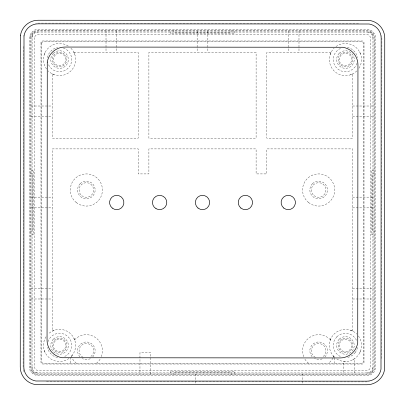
<?xml version="1.0" encoding="UTF-8"?>
<svg xmlns="http://www.w3.org/2000/svg" width="405" height="405" viewBox="0 0 405 405"><rect width="100%" height="100%" fill="white"/><g stroke="black" fill="none" stroke-linecap="round" stroke-linejoin="round"><path stroke-width="0.3" stroke-dasharray="2.02 1.52" d="M23.287 46.514L23.11 366.884A15.01 15.01 0 0 0 23.293 369.228M381.712 358.486L381.89 38.116A15.01 15.01 0 0 0 381.707 35.772M44.266 54.589L45.228 52.26M47.987 341.678C49.182 338.033 52.149 335.067 55.799 333.867A12.17 12.17 0 0 1 63.322 333.867C66.967 335.067 69.933 338.033 71.133 341.678A12.17 12.17 0 0 1 71.133 349.201C69.938 352.831 66.997 355.798 63.367 356.992M330.146 54.589L331.113 52.26M357.013 63.322L355.312 66.668M330.146 340.473L331.113 338.14M333.209 357.524L333.69 356.365L332.429 354.891M359.772 352.74L360.733 350.411M332.966 358.101L331.649 360.253L328.683 363.305M355.312 352.547L357.013 349.201A12.17 12.17 0 0 0 357.463 347.343M74.606 339.876L74.991 339.43A16.079 16.079 0 0 1 101.215 356.957M72.571 354.891L70.931 356.81A16.079 16.079 0 0 0 70.931 334.069A16.079 16.079 0 0 0 48.19 334.069M92.72 356.891L93.489 355.985A8.814 8.814 0 0 0 93.489 345.622L91.54 343.668A8.814 8.814 0 0 0 81.177 343.668L79.228 345.622A8.814 8.814 0 0 0 79.228 355.985L80.129 357.033M355.286 66.714L352.593 69.402L349.201 71.133A12.17 12.17 0 0 1 341.678 71.133C338.053 69.938 335.072 67.012 333.887 63.367A12.17 12.17 0 0 1 333.867 55.799C335.046 52.164 337.998 49.192 341.633 48.008M336.803 336.879L334.596 339.916L333.867 341.678A12.17 12.17 0 0 0 333.867 349.201C335.051 352.856 338.038 355.813 341.678 357.013M324.871 357.033L325.772 355.985A8.814 8.814 0 0 0 325.772 345.622L323.823 343.668A8.814 8.814 0 0 0 313.46 343.668L311.511 345.622A8.814 8.814 0 0 0 311.511 355.985L312.554 357.159M355.286 352.593L352.633 355.251L349.201 357.013A12.17 12.17 0 0 1 347.343 357.458M96.42 363.29L97.732 362.171A16.079 16.079 0 0 0 100.688 358.101M336.839 336.839L338.286 335.598L341.678 333.867A12.17 12.17 0 0 1 349.201 333.867C352.831 335.057 355.808 337.998 356.992 341.633M352.74 359.772L354.375 358.769L354.375 374.028M350.411 74.854L352.74 73.887M52.26 331.113L54.589 330.146M358.486 23.287L38.116 23.11A15.01 15.01 0 0 0 35.772 23.293M73.953 52.412L138.176 52.412L138.176 138.176L52.412 138.176L52.412 73.953M331.047 52.412L266.824 52.412L266.824 138.176L352.588 138.176L352.588 73.953M31.038 106.014L52.412 106.014M352.588 106.014L374.012 106.014M31.038 116.736L52.412 116.736M352.588 116.736L374.007 116.736M31.023 170.338L33.828 170.338L33.828 234.662L31.008 234.662M373.992 170.338L371.172 170.338L371.172 234.662L373.977 234.662M30.314 173.912L32.577 173.912L32.577 231.088L30.294 231.088M374.706 173.912L372.423 173.912L372.423 231.088L374.686 231.088M31.018 197.139L52.412 197.139M352.588 197.139L373.987 197.139M31.013 207.861L52.412 207.861M352.588 207.861L373.982 207.861M30.993 288.264L52.412 288.264M352.588 288.264L373.962 288.264M30.988 298.986L52.412 298.986M352.588 298.986L373.962 298.986M46.514 381.712L366.884 381.89A15.01 15.01 0 0 0 369.228 381.707M345.44 361.523L343.653 361.382L343.653 374.023M63.322 47.987C66.967 49.167 69.949 52.149 71.133 55.799A12.17 12.17 0 0 1 71.133 63.322C69.949 66.952 66.997 69.923 63.367 71.113A12.17 12.17 0 0 1 55.799 71.133C52.169 69.949 49.187 67.002 48.008 63.367M52.26 73.887L54.589 74.854M350.411 330.146L352.74 331.113M333.69 356.365L334.722 357.367M308.595 363.305L307.268 362.171A16.079 16.079 0 0 1 304.611 358.658M76.297 363.29L73.351 360.253L71.31 356.365M330.394 339.876L330.009 339.43A16.079 16.079 0 0 0 304.039 357.534M359.772 52.26L360.733 54.589M73.887 52.26L74.854 54.589M73.887 338.14L74.854 340.473M44.266 350.411L45.228 352.74M352.588 331.047L352.588 148.898L266.824 148.898L266.824 173.912L256.102 173.912L256.102 148.898L148.898 148.898L148.898 173.912L138.176 173.912L138.176 148.898L52.412 148.898L52.412 331.047M334.722 357.959L334.722 363.305M302.56 374.012L302.56 383.449M298.986 31.038L298.986 52.412M288.264 31.038L288.264 52.412M234.662 31.023L234.662 33.828L170.338 33.828L170.338 31.008M234.662 373.992L234.662 371.172L170.338 371.172L170.338 373.977M231.088 30.314L231.088 32.577L173.912 32.577L173.912 30.294M231.088 374.706L231.088 372.423L173.912 372.423L173.912 374.686M207.861 31.018L207.861 52.412M197.139 31.013L197.139 52.412M195.352 373.982L195.352 384.011M150.685 373.972L150.685 352.588L139.963 352.588L139.963 373.967M116.736 30.993L116.736 52.412M106.014 30.988L106.014 52.412M70.278 357.367L70.278 363.29M57.657 357.463A12.17 12.17 0 0 1 55.799 357.013C52.149 355.818 49.182 352.851 47.987 349.201A12.17 12.17 0 0 1 47.537 347.343M37.169 372.883A6.075 6.075 0 0 1 32.041 366.884M47.537 57.657A12.17 12.17 0 0 1 47.987 55.799C49.167 52.144 52.154 49.187 55.799 47.987A12.17 12.17 0 0 1 57.657 47.537M32.116 37.169A6.075 6.075 0 0 1 38.116 32.041M372.883 367.831A6.075 6.075 0 0 1 366.884 372.959M347.343 47.542A12.17 12.17 0 0 1 349.201 47.987C352.856 49.177 355.818 52.149 357.013 55.799A12.17 12.17 0 0 1 357.458 57.657M367.831 32.116A6.075 6.075 0 0 1 372.959 38.116M23.844 371.522A15.01 15.01 0 0 1 23.399 369.811M69.012 358.45A16.079 16.079 0 0 1 46.19 336.504M90.361 358.658A8.814 8.814 0 0 1 82.357 358.658M83.035 357.326A7.325 7.325 0 0 1 80.433 346.498A7.325 7.325 0 0 1 91.54 345.622A7.325 7.325 0 0 1 90.664 356.729M70.931 48.19A16.079 16.079 0 0 1 70.931 70.931A16.079 16.079 0 0 1 48.19 70.931M46.55 69.012A16.079 16.079 0 0 1 68.496 46.19M358.45 335.988A16.079 16.079 0 0 1 336.504 358.81M334.069 356.81A16.079 16.079 0 0 1 334.069 334.069A16.079 16.079 0 0 1 356.81 334.069M322.223 358.855A8.814 8.814 0 0 1 314.639 358.658M315.313 357.326A7.325 7.325 0 0 1 312.949 346.189A7.325 7.325 0 0 1 324.334 346.189A7.325 7.325 0 0 1 321.965 357.326M335.988 46.55A16.079 16.079 0 0 1 358.81 68.496M356.81 70.931A16.079 16.079 0 0 1 334.069 70.931A16.079 16.079 0 0 1 334.069 48.19M29.433 36.744L29.322 366.884A8.794 8.794 0 0 0 30.284 370.874L32.947 373.997L36.744 375.567L366.884 375.678A8.794 8.794 0 0 0 370.874 374.716L373.997 372.053L375.567 368.256L375.678 38.116A8.794 8.794 0 0 0 374.716 34.126L372.053 31.003L368.256 29.433L38.116 29.322A8.794 8.794 0 0 0 34.126 30.284L31.003 32.947L29.433 36.744M30.355 36.885L30.253 366.884A7.862 7.862 0 0 0 36.885 374.645L366.884 374.746A7.862 7.862 0 0 0 374.645 368.115L374.746 38.116A7.862 7.862 0 0 0 368.115 30.355L38.116 30.253A7.862 7.862 0 0 0 30.355 36.885M31.058 37.002L30.972 366.884A7.148 7.148 0 0 0 37.002 373.942L366.884 374.028A7.148 7.148 0 0 0 373.942 367.998L374.028 38.116A7.148 7.148 0 0 0 367.998 31.058L38.116 30.972A7.148 7.148 0 0 0 31.058 37.002M32.086 35.058L32.041 369.385A3.574 3.574 0 0 0 35.058 372.914L369.385 372.959A3.574 3.574 0 0 0 372.914 369.942L372.959 35.615A3.574 3.574 0 0 0 369.942 32.086L35.615 32.041A3.574 3.574 0 0 0 32.086 35.058M34.587 37.559L34.546 366.884A3.574 3.574 0 0 0 37.559 370.413L366.884 370.453A3.574 3.574 0 0 0 370.413 367.441L370.453 38.116A3.574 3.574 0 0 0 367.441 34.587L38.116 34.546A3.574 3.574 0 0 0 34.587 37.559M40.996 42.484L40.976 362.237A1.787 1.787 0 0 0 42.484 364.004L362.237 364.024A1.787 1.787 0 0 0 364.004 362.516L364.024 42.763A1.787 1.787 0 0 0 362.516 40.996L42.763 40.976A1.787 1.787 0 0 0 40.996 42.484M41.715 43.198L41.69 361.523A1.787 1.787 0 0 0 43.198 363.285L361.523 363.31A1.787 1.787 0 0 0 363.285 361.802L363.31 43.477A1.787 1.787 0 0 0 361.802 41.715L43.477 41.69A1.787 1.787 0 0 0 41.715 43.198M53.328 53.328L52.427 54.376A8.814 8.814 0 0 0 52.427 64.739L54.376 66.688A8.814 8.814 0 0 0 64.739 66.688L66.688 64.739A8.814 8.814 0 0 0 66.688 54.376L64.739 52.427A8.814 8.814 0 0 0 54.376 52.427L53.328 53.328M80.129 183.759L79.228 184.812A8.814 8.814 0 0 0 79.228 195.175L81.177 197.124A8.814 8.814 0 0 0 91.54 197.124L93.489 195.175A8.814 8.814 0 0 0 93.489 184.812L91.54 182.863A8.814 8.814 0 0 0 81.177 182.863L80.129 183.759M53.328 339.208L52.427 340.261A8.814 8.814 0 0 0 52.427 350.624L54.376 352.573A8.814 8.814 0 0 0 64.739 352.573L66.688 350.624A8.814 8.814 0 0 0 66.688 340.261L64.739 338.312A8.814 8.814 0 0 0 54.376 338.312L53.328 339.208M339.208 53.328L338.312 54.376A8.814 8.814 0 0 0 338.312 64.739L340.261 66.688A8.814 8.814 0 0 0 350.624 66.688L352.573 64.739A8.814 8.814 0 0 0 352.573 54.376L350.624 52.427A8.814 8.814 0 0 0 340.261 52.427L339.208 53.328M312.407 183.759L311.511 184.812A8.814 8.814 0 0 0 311.511 195.175L313.46 197.124A8.814 8.814 0 0 0 323.823 197.124L325.772 195.175A8.814 8.814 0 0 0 325.772 184.812L323.823 182.863A8.814 8.814 0 0 0 313.46 182.863L312.407 183.759M339.208 339.208L338.312 340.261A8.814 8.814 0 0 0 338.312 350.624L340.261 352.573A8.814 8.814 0 0 0 350.624 352.573L352.573 350.624A8.814 8.814 0 0 0 352.573 340.261L350.624 338.312A8.814 8.814 0 0 0 340.261 338.312L339.208 339.208M256.102 52.412L148.898 52.412L148.898 138.176L256.102 138.176L256.102 52.412M55.622 350.3A6.252 6.252 0 0 0 65.737 346.422A6.252 6.252 0 0 0 57.318 339.603A6.252 6.252 0 0 0 55.622 350.3M55.622 64.42A6.252 6.252 0 0 0 65.737 60.537A6.252 6.252 0 0 0 57.318 53.718A6.252 6.252 0 0 0 55.622 64.42M342.316 350.857A6.252 6.252 0 0 0 351.697 345.44A6.252 6.252 0 0 0 342.316 340.023A6.252 6.252 0 0 0 342.316 350.857M341.506 64.42A6.252 6.252 0 0 0 351.616 60.537A6.252 6.252 0 0 0 343.202 53.718A6.252 6.252 0 0 0 341.506 64.42M54.948 351.135A7.325 7.325 0 0 0 66.795 346.589A7.325 7.325 0 0 0 56.933 338.6A7.325 7.325 0 0 0 54.948 351.135M76.241 202.49A16.079 16.079 0 0 0 102.242 192.507A16.079 16.079 0 0 0 80.595 174.98A16.079 16.079 0 0 0 76.241 202.49M55.895 65.904A7.325 7.325 0 0 0 66.886 59.56A7.325 7.325 0 0 0 55.895 53.217A7.325 7.325 0 0 0 55.895 65.904M81.749 195.686A7.325 7.325 0 0 0 93.595 191.14A7.325 7.325 0 0 0 83.734 183.151A7.325 7.325 0 0 0 81.749 195.686M340.833 351.135A7.325 7.325 0 0 0 352.679 346.589A7.325 7.325 0 0 0 342.817 338.6A7.325 7.325 0 0 0 340.833 351.135M308.519 202.49A16.079 16.079 0 0 0 334.525 192.507A16.079 16.079 0 0 0 312.878 174.98A16.079 16.079 0 0 0 308.519 202.49M340.833 65.251A7.325 7.325 0 0 0 352.679 60.704A7.325 7.325 0 0 0 342.817 52.721A7.325 7.325 0 0 0 340.833 65.251M314.032 195.686A7.325 7.325 0 0 0 325.873 191.14A7.325 7.325 0 0 0 316.016 183.151A7.325 7.325 0 0 0 314.032 195.686"/><path stroke-width="0.61" d="M20.468 35.321L20.25 366.884A17.866 17.866 0 0 0 35.321 384.532L366.884 384.75A17.866 17.866 0 0 0 384.532 369.679L384.75 38.116A17.866 17.866 0 0 0 369.679 20.468L38.116 20.25A17.866 17.866 0 0 0 20.468 35.321M24.001 35.883L23.824 366.884A14.296 14.296 0 0 0 35.883 380.999L366.884 381.176A14.296 14.296 0 0 0 380.999 369.117L381.176 38.116A14.296 14.296 0 0 0 369.117 24.001L38.116 23.824A14.296 14.296 0 0 0 24.001 35.883M47.274 62.122L47.051 340.078A17.866 17.866 0 0 0 62.122 357.726L340.078 357.949A17.866 17.866 0 0 0 357.726 342.878L357.949 64.921A17.866 17.866 0 0 0 342.878 47.274L64.921 47.051A17.866 17.866 0 0 0 47.274 62.122M112.236 208.054A7.148 7.148 0 0 0 123.793 203.619A7.148 7.148 0 0 0 114.175 195.828A7.148 7.148 0 0 0 112.236 208.054M156.047 208.691A7.148 7.148 0 0 0 166.764 202.5A7.148 7.148 0 0 0 156.047 196.309A7.148 7.148 0 0 0 156.047 208.691M198.005 208.054A7.148 7.148 0 0 0 209.557 203.619A7.148 7.148 0 0 0 199.938 195.828A7.148 7.148 0 0 0 198.005 208.054M240.884 208.054A7.148 7.148 0 0 0 252.442 203.619A7.148 7.148 0 0 0 242.823 195.828A7.148 7.148 0 0 0 240.884 208.054M283.768 208.054A7.148 7.148 0 0 0 295.326 203.619A7.148 7.148 0 0 0 285.702 195.828A7.148 7.148 0 0 0 283.768 208.054"/></g></svg>
